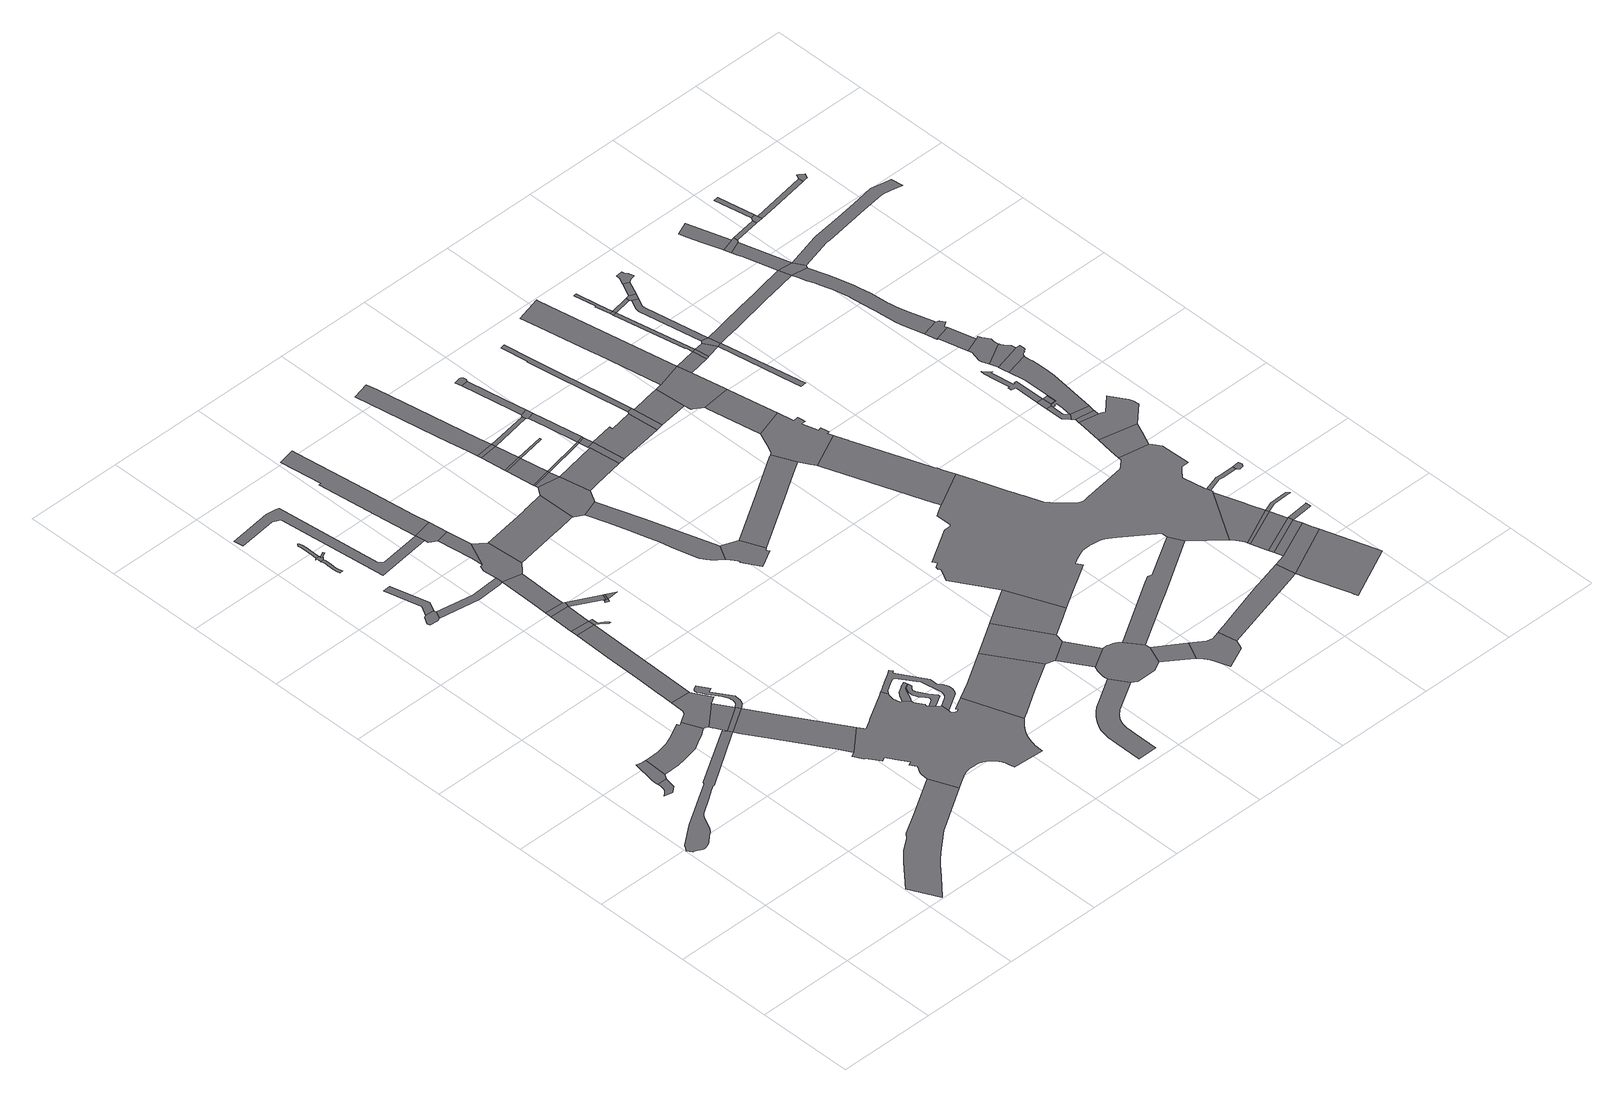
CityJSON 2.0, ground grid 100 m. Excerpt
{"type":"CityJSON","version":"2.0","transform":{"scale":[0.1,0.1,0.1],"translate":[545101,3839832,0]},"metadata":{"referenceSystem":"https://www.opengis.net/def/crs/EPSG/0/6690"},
"CityObjects":{
"road1":{"type":"Road","geometry":[{"type":"MultiSurface","lod":"1","boundaries":[[[0,1,2,3,4,5,6,7,8,9]]]}]},
"road2":{"type":"Road","geometry":[{"type":"MultiSurface","lod":"1","boundaries":[[[10,11,12,13,9,8,14,15]]]}]},
"road3":{"type":"Road","geometry":[{"type":"MultiSurface","lod":"1","boundaries":[[[16,17,18,19,20,21,22,23,24,25,26,27,28,29,30,31,32,33,34,35,36,37,38,39,40,41,42,43,44,45,46,47,48,49,50,51,52,53,54,55]]]}]},
"road4":{"type":"Road","attributes":{"RoadStructureAttribute.sectionType":"1"},"geometry":[{"type":"MultiSurface","lod":"1","boundaries":[[[56,57,58,59,60,61,15,14,62,63,64,65,66,67,68,69,70,71]]]}]},
"road5":{"type":"Road","attributes":{"RoadStructureAttribute.sectionType":"1"},"geometry":[{"type":"MultiSurface","lod":"1","boundaries":[[[72,73,74,75,76,77,78,79,80,81,82,83,84,85,86,87,88,89]]]}]},
"road6":{"type":"Road","geometry":[{"type":"MultiSurface","lod":"1","boundaries":[[[90,91,92,93,94,95,96,97]]]}]},
"road7":{"type":"Road","geometry":[{"type":"MultiSurface","lod":"1","boundaries":[[[98,99,100,101,71,70,102,103,104,105,106,107,108]]]}]},
"road8":{"type":"Road","attributes":{"RoadStructureAttribute.sectionType":"6"},"geometry":[{"type":"MultiSurface","lod":"1","boundaries":[[[104,103,109,110,55,111]]]}]},
"road9":{"type":"Road","geometry":[{"type":"MultiSurface","lod":"1","boundaries":[[[111,55,54,112]]]}]},
"road10":{"type":"Road","attributes":{"RoadStructureAttribute.sectionType":"1"},"geometry":[{"type":"MultiSurface","lod":"1","boundaries":[[[113,114,115,116,117,118,90,97]]]}]},
"road11":{"type":"Road","geometry":[{"type":"MultiSurface","lod":"1","boundaries":[[[119,120,121,122,123,124,125,126,127,128,129,130,131,132,133,134,135]]]}]},
"road12":{"type":"Road","geometry":[{"type":"MultiSurface","lod":"1","boundaries":[[[136,137,138,139,135,134,140,141]]]}]},
"road13":{"type":"Road","attributes":{"RoadStructureAttribute.sectionType":"6"},"geometry":[{"type":"MultiSurface","lod":"1","boundaries":[[[142,143,112,54,144,145,146,147,148]]]}]},
"road14":{"type":"Road","geometry":[{"type":"MultiSurface","lod":"1","boundaries":[[[149,150,151,152,153,154,155,156,157,158,137,136]]]}]},
"road15":{"type":"Road","geometry":[{"type":"MultiSurface","lod":"1","boundaries":[[[159,160,161,162,163,164,165,141,140]]]}]},
"road16":{"type":"Road","geometry":[{"type":"MultiSurface","lod":"1","boundaries":[[[166,167,168,169,170,171,172,173,174,175,176,177,178,179,180,181,182,183,184,185,186,187,188,189,190,191,192,193,194,195,196,197,198,199,200,201,202,203,204,111,112]]]}]},
"road17":{"type":"Road","attributes":{"RoadStructureAttribute.sectionType":"1"},"geometry":[{"type":"MultiSurface","lod":"1","boundaries":[[[205,206,207,208,209,210,98,108,211,212,213]]]}]},
"road18":{"type":"Road","geometry":[{"type":"MultiSurface","lod":"1","boundaries":[[[214,96,95,215,216,217,218]]]}]},
"road19":{"type":"Road","attributes":{"RoadStructureAttribute.sectionType":"1"},"geometry":[{"type":"MultiSurface","lod":"1","boundaries":[[[219,220,221,222,223,224,225,226,227,228,229,230,231]]]}]},
"road20":{"type":"Road","attributes":{"RoadStructureAttribute.sectionType":"1"},"geometry":[{"type":"MultiSurface","lod":"1","boundaries":[[[232,205,213,233]]]}]},
"road21":{"type":"Road","attributes":{"RoadStructureAttribute.sectionType":"1"},"geometry":[{"type":"MultiSurface","lod":"1","boundaries":[[[234,232,233,235]]]}]},
"road22":{"type":"Road","geometry":[{"type":"MultiSurface","lod":"1","boundaries":[[[236,234,235,237,238]]]}]},
"road23":{"type":"Road","geometry":[{"type":"MultiSurface","lod":"1","boundaries":[[[239,240,241,242,243,244,245,246,247,248,249,250,251,233,213]]]}]},
"road24":{"type":"Road","attributes":{"RoadStructureAttribute.sectionType":"1"},"geometry":[{"type":"MultiSurface","lod":"1","boundaries":[[[217,252,236,238,253,254]]]}]},
"road25":{"type":"Road","geometry":[{"type":"MultiSurface","lod":"1","boundaries":[[[255,256,257,258,259,260,148,147,261,262,263,264,265,266,267,268,269,270,271,72,89,272,273,274,275,276,277,278,279,280,281,282,283,284,285,286,287,288,289,290,291,292,293,294,295,296,297,298,299,300,301,302,303,304,305,306,307,308,309,310,311,312,313,314,315,316,317,318,319,320,321,322,323,324,325,326,327,328,329,330,331,332,333,334,335,336,337,338,339,340,341,342,343,344,345,346,347,348,349,350,351,352]]]}]},
"road26":{"type":"Road","attributes":{"RoadStructureAttribute.sectionType":"1"},"geometry":[{"type":"MultiSurface","lod":"1","boundaries":[[[237,235,353,354,355]]]}]},
"road27":{"type":"Road","geometry":[{"type":"MultiSurface","lod":"1","boundaries":[[[356,357,358,359,218,217,254,360,361,362]]]}]},
"road28":{"type":"Road","attributes":{"RoadStructureAttribute.sectionType":"1"},"geometry":[{"type":"MultiSurface","lod":"1","boundaries":[[[363,364,365,357,356]]]}]},
"road29":{"type":"Road","geometry":[{"type":"MultiSurface","lod":"1","boundaries":[[[354,366,367,368,369,370,371]]]}]},
"road30":{"type":"Road","geometry":[{"type":"MultiSurface","lod":"1","boundaries":[[[372,231,230,373,364,363]]]}]},
"road31":{"type":"Road","geometry":[{"type":"MultiSurface","lod":"1","boundaries":[[[355,354,371,374]]]}]},
"road32":{"type":"Road","attributes":{"RoadStructureAttribute.sectionType":"1"},"geometry":[{"type":"MultiSurface","lod":"1","boundaries":[[[375,376,374,371]]]}]},
"road33":{"type":"Road","attributes":{"RoadStructureAttribute.sectionType":"1"},"geometry":[{"type":"MultiSurface","lod":"1","boundaries":[[[377,378,379,380,381,382,383,384,231,372]]]}]},
"road34":{"type":"Road","geometry":[{"type":"MultiSurface","lod":"1","boundaries":[[[385,386,387,388,389,390,391,392,393,394,395,396,397,398,399,342,341]]]}]},
"road35":{"type":"Road","geometry":[{"type":"MultiSurface","lod":"1","boundaries":[[[400,401,402,403,404,405,406,407,408,409,410,411,412,413,414,415,416,417,418,419,420,421,422,423,333,332]]]}]},
"road36":{"type":"Road","geometry":[{"type":"MultiSurface","lod":"1","boundaries":[[[424,425,426,427,428,429,430,431,432,433,434,435,436,437,438,439,440,441,442,443,444,445,446,447,448,255,352,449,450,451,452,453,454,455,456,457,458,459,460,461,462,463,464,465,466,467,330,329]]]}]},
"road37":{"type":"Road","attributes":{"RoadStructureAttribute.sectionType":"1"},"geometry":[{"type":"MultiSurface","lod":"1","boundaries":[[[468,469,470,471,472,473,362,361,474,475,476,477]]]}]},
"road38":{"type":"Road","attributes":{"RoadStructureAttribute.sectionType":"1"},"geometry":[{"type":"MultiSurface","lod":"1","boundaries":[[[478,479,323,322,480,481,482]]]}]},
"road39":{"type":"Road","attributes":{"RoadStructureAttribute.sectionType":"1"},"geometry":[{"type":"MultiSurface","lod":"1","boundaries":[[[483,484,485,486,487,488,489,490,491,492,493,494,495,496,497,498,499,500,501,502,503,504,505,506,507,508,509,510,511,512,513,514,515,516,517,518,519,520,521,522,523,524,525,526,527,528]]]}]},
"road40":{"type":"Road","attributes":{"RoadStructureAttribute.sectionType":"1"},"geometry":[{"type":"MultiSurface","lod":"1","boundaries":[[[529,530,531,532,533,534,535,536,537,538,539,540,541,542,543,544,545,546,547,548,549,550,551]]]}]},
"road41":{"type":"Road","geometry":[{"type":"MultiSurface","lod":"1","boundaries":[[[552,468,477,553,532,531,554,555]]]}]},
"road42":{"type":"Road","attributes":{"RoadStructureAttribute.sectionType":"1"},"geometry":[{"type":"MultiSurface","lod":"1","boundaries":[[[556,557,552,555]]]}]},
"road43":{"type":"Road","geometry":[{"type":"MultiSurface","lod":"1","boundaries":[[[558,559,557,556]]]}]},
"road44":{"type":"Road","attributes":{"RoadStructureAttribute.sectionType":"1"},"geometry":[{"type":"MultiSurface","lod":"1","boundaries":[[[551,550,560,561,562,563,564,565,566,567,568,569,570]]]}]},
"road45":{"type":"Road","attributes":{"RoadStructureAttribute.sectionType":"1"},"geometry":[{"type":"MultiSurface","lod":"1","boundaries":[[[571,572,559,558]]]}]},
"road46":{"type":"Road","geometry":[{"type":"MultiSurface","lod":"1","boundaries":[[[573,574,572,571]]]}]},
"road47":{"type":"Road","attributes":{"RoadStructureAttribute.sectionType":"1"},"geometry":[{"type":"MultiSurface","lod":"1","boundaries":[[[575,576,574,573]]]}]},
"road48":{"type":"Road","geometry":[{"type":"MultiSurface","lod":"1","boundaries":[[[577,578,576,575]]]}]},
"road49":{"type":"Road","geometry":[{"type":"MultiSurface","lod":"1","boundaries":[[[579,580,478,482,581,582,583]]]}]},
"road50":{"type":"Road","attributes":{"RoadStructureAttribute.sectionType":"1"},"geometry":[{"type":"MultiSurface","lod":"1","boundaries":[[[584,585,586,587,588,589,590,591,592,593,578,577]]]}]},
"road51":{"type":"Road","attributes":{"RoadStructureAttribute.sectionType":"1"},"geometry":[{"type":"MultiSurface","lod":"1","boundaries":[[[582,581,594,595]]]}]},
"road52":{"type":"Road","attributes":{"RoadStructureAttribute.sectionType":"1"},"geometry":[{"type":"MultiSurface","lod":"1","boundaries":[[[596,555,554,597,598]]]}]},
"road53":{"type":"Road","attributes":{"RoadStructureAttribute.sectionType":"1"},"geometry":[{"type":"MultiSurface","lod":"1","boundaries":[[[599,600,601,573,571]]]}]},
"road54":{"type":"Road","attributes":{"RoadStructureAttribute.sectionType":"1"},"geometry":[{"type":"MultiSurface","lod":"1","boundaries":[[[602,558,556,603]]]}]},
"road55":{"type":"Road","geometry":[{"type":"MultiSurface","lod":"1","boundaries":[[[604,605,606,607,608,609,610,611,612,595,594,613,614,615,616,617,618,619,620,621,507,622,623,624,625,626,627,628]]]}]},
"road56":{"type":"Road","attributes":{"RoadStructureAttribute.sectionType":"1"},"geometry":[{"type":"MultiSurface","lod":"1","boundaries":[[[629,577,575,630]]]}]},
"road57":{"type":"Road","attributes":{"RoadStructureAttribute.sectionType":"1"},"geometry":[{"type":"MultiSurface","lod":"1","boundaries":[[[631,579,583,632,633]]]}]},
"road58":{"type":"Road","geometry":[{"type":"MultiSurface","lod":"1","boundaries":[[[634,635,596,598,636]]]}]},
"road59":{"type":"Road","attributes":{"RoadStructureAttribute.sectionType":"1"},"geometry":[{"type":"MultiSurface","lod":"1","boundaries":[[[637,603,635,634]]]}]},
"road60":{"type":"Road","geometry":[{"type":"MultiSurface","lod":"1","boundaries":[[[638,602,603,637]]]}]},
"road61":{"type":"Road","attributes":{"RoadStructureAttribute.sectionType":"1"},"geometry":[{"type":"MultiSurface","lod":"1","boundaries":[[[639,640,641,642,643,644,602,638]]]}]},
"road62":{"type":"Road","attributes":{"RoadStructureAttribute.sectionType":"1"},"geometry":[{"type":"MultiSurface","lod":"1","boundaries":[[[626,625,645,646,647,648]]]}]},
"road63":{"type":"Road","geometry":[{"type":"MultiSurface","lod":"1","boundaries":[[[649,650,651,629,630,652,641,640]]]}]},
"road64":{"type":"Road","attributes":{"RoadStructureAttribute.sectionType":"1"},"geometry":[{"type":"MultiSurface","lod":"1","boundaries":[[[653,654,655,656,570,569,657,658,659,660]]]}]},
"road65":{"type":"Road","attributes":{"RoadStructureAttribute.sectionType":"1"},"geometry":[{"type":"MultiSurface","lod":"1","boundaries":[[[661,662,663,664,650,649]]]}]},
"road66":{"type":"Road","geometry":[{"type":"MultiSurface","lod":"1","boundaries":[[[665,666,667,663,662,668,669,670]]]}]},
"road67":{"type":"Road","attributes":{"RoadStructureAttribute.sectionType":"1"},"geometry":[{"type":"MultiSurface","lod":"1","boundaries":[[[671,672,673,674,675,634,636,676,677,678]]]}]},
"road68":{"type":"Road","geometry":[{"type":"MultiSurface","lod":"1","boundaries":[[[679,680,681,682,648,647,683,684,685,686,687,688,689,690,691,692,693,694,695,696]]]}]},
"road69":{"type":"Road","geometry":[{"type":"MultiSurface","lod":"1","boundaries":[[[697,698,671,678,699,700]]]}]},
"road70":{"type":"Road","attributes":{"RoadStructureAttribute.sectionType":"1"},"geometry":[{"type":"MultiSurface","lod":"1","boundaries":[[[701,702,703,704,705,706,707,708,709,710,698,697]]]}]},
"road71":{"type":"Road","attributes":{"RoadStructureAttribute.sectionType":"1"},"geometry":[{"type":"MultiSurface","lod":"1","boundaries":[[[711,712,713,714,715,628,627,716,717,718,719,720]]]}]},
"road72":{"type":"Road","attributes":{"RoadStructureAttribute.sectionType":"1"},"geometry":[{"type":"MultiSurface","lod":"1","boundaries":[[[721,722,723,724,700,699,725]]]}]},
"road73":{"type":"Road","geometry":[{"type":"MultiSurface","lod":"1","boundaries":[[[726,727,728,729,730,731,732,733,734,735,736,737,738,739,740,741,742,743,744,745,746,747,748,749,653,660,750,751,752,753]]]}]},
"road74":{"type":"Road","attributes":{"function":"2","RoadStructureAttribute.sectionType":"1"},"geometry":[{"type":"MultiSurface","lod":"1","boundaries":[[[754,755,756,757,758,759,760,761,762,763,764,765,753,752,766,767,768,769,770,771,772]]]}]},
"road75":{"type":"Road","attributes":{"RoadStructureAttribute.sectionType":"1"},"geometry":[{"type":"MultiSurface","lod":"1","boundaries":[[[773,774,775,776,777,778,779,696,695,780,781,782]]]}]},
"road76":{"type":"Road","attributes":{"function":"2","RoadStructureAttribute.sectionType":"1"},"geometry":[{"type":"MultiSurface","lod":"1","boundaries":[[[783,784,785,786,787,746,745]]]}]},
"road77":{"type":"Road","geometry":[{"type":"MultiSurface","lod":"1","boundaries":[[[788,789,790,791,721,725,792,793,794,786,785,795,796]]]}]},
"road78":{"type":"Road","geometry":[{"type":"MultiSurface","lod":"1","boundaries":[[[797,798,799,800,801,802,803,804,805,806,807,808,809,810,811,812,813,814,815,816,817,818,819,820,821,772,771,822,823,824,825,826,827,828,829,830,831,832,833,834,631,633,835,836,837,838,839,840,841,842,843,844,845,846,847,848,849,850,851,852,853,854,855,856,857,858,859,711,720,860,861,862,863,864,865,866,867,868,869,870,871,872,873,874,875,876]]]}]},
"road79":{"type":"Road","attributes":{"function":"2","RoadStructureAttribute.sectionType":"1"},"geometry":[{"type":"MultiSurface","lod":"1","boundaries":[[[877,878,879,880,881,882,883,884,885,789,788]]]}]},
"road80":{"type":"Road","attributes":{"RoadStructureAttribute.sectionType":"1"},"geometry":[{"type":"MultiSurface","lod":"1","boundaries":[[[886,887,788,796,888]]]}]},
"road81":{"type":"Road","geometry":[{"type":"MultiSurface","lod":"1","boundaries":[[[889,886,888,890,891]]]}]},
"road82":{"type":"Road","attributes":{"RoadStructureAttribute.sectionType":"1"},"geometry":[{"type":"MultiSurface","lod":"1","boundaries":[[[892,893,894,895,886,889]]]}]},
"road83":{"type":"Road","attributes":{"RoadStructureAttribute.sectionType":"1"},"geometry":[{"type":"MultiSurface","lod":"1","boundaries":[[[896,889,891,897,898,899]]]}]},
"road84":{"type":"Road","geometry":[{"type":"MultiSurface","lod":"1","boundaries":[[[900,901,893,892]]]}]},
"road85":{"type":"Road","attributes":{"RoadStructureAttribute.sectionType":"1"},"geometry":[{"type":"MultiSurface","lod":"1","boundaries":[[[902,903,904,905,906,907,908,909,901,900]]]}]},
"road86":{"type":"Road","attributes":{"RoadStructureAttribute.sectionType":"1"},"geometry":[{"type":"MultiSurface","lod":"1","boundaries":[[[910,911,912,913,914,915,916,917,899]]]}]},
"road87":{"type":"Road","geometry":[{"type":"MultiSurface","lod":"1","boundaries":[[[918,919,920,896,899,917,921]]]}]},
"road88":{"type":"Road","attributes":{"RoadStructureAttribute.sectionType":"1"},"geometry":[{"type":"MultiSurface","lod":"1","boundaries":[[[922,900,892,923]]]}]},
"road89":{"type":"Road","attributes":{"RoadStructureAttribute.sectionType":"1"},"geometry":[{"type":"MultiSurface","lod":"1","boundaries":[[[924,925,926,918,921,927,928,929]]]}]},
"road90":{"type":"Road","geometry":[{"type":"MultiSurface","lod":"1","boundaries":[[[930,931,932,933,773,782,934]]]}]},
"road91":{"type":"Road","attributes":{"function":"2","RoadStructureAttribute.sectionType":"1"},"geometry":[{"type":"MultiSurface","lod":"1","boundaries":[[[935,936,934,782,937,938,939,940,941,942,943]]]}]},
"road92":{"type":"Road","geometry":[{"type":"MultiSurface","lod":"1","boundaries":[[[944,945,946,947]]]}]},
"road93":{"type":"Road","attributes":{"RoadStructureAttribute.sectionType":"1"},"geometry":[{"type":"MultiSurface","lod":"1","boundaries":[[[948,949,947,946,950,951]]]}]},
"road94":{"type":"Road","attributes":{"function":"2","RoadStructureAttribute.sectionType":"1"},"geometry":[{"type":"MultiSurface","lod":"1","boundaries":[[[952,953,954,933,932]]]}]},
"road95":{"type":"Road","geometry":[{"type":"MultiSurface","lod":"1","boundaries":[[[955,951,950,954,953]]]}]},
"road96":{"type":"Road","geometry":[{"type":"MultiSurface","lod":"1","boundaries":[[[956,957,922,923,958,959,924,929,960]]]}]},
"road97":{"type":"Road","geometry":[{"type":"MultiSurface","lod":"1","boundaries":[[[961,962,963,964,965,861,860,966,967,968,969,945,944]]]}]},
"road98":{"type":"Road","attributes":{"RoadStructureAttribute.sectionType":"1"},"geometry":[{"type":"MultiSurface","lod":"1","boundaries":[[[970,956,960,971]]]}]},
"road99":{"type":"Road","geometry":[{"type":"MultiSurface","lod":"1","boundaries":[[[972,973,974,975,976,970,971,977,978,979,980]]]}]},
"road100":{"type":"Road","attributes":{"RoadStructureAttribute.sectionType":"1"},"geometry":[{"type":"MultiSurface","lod":"1","boundaries":[[[981,982,955,953,983,984]]]}]},
"road101":{"type":"Road","attributes":{"RoadStructureAttribute.sectionType":"1"},"geometry":[{"type":"MultiSurface","lod":"1","boundaries":[[[985,986,944,947,987,988,989,990]]]}]},
"road102":{"type":"Road","attributes":{"RoadStructureAttribute.sectionType":"1"},"geometry":[{"type":"MultiSurface","lod":"1","boundaries":[[[991,992,993,994,995,996,921,917,997,998,999,1000,1001,1002,1003,1004]]]}]},
"road103":{"type":"Road","attributes":{"RoadStructureAttribute.sectionType":"1"},"geometry":[{"type":"MultiSurface","lod":"1","boundaries":[[[1005,1006,1007,1008,865,864,1009,1010,1011,1012]]]}]},
"road104":{"type":"Road","geometry":[{"type":"MultiSurface","lod":"1","boundaries":[[[1013,1014,876,875,1015,1016]]]}]},
"road105":{"type":"Road","attributes":{"RoadStructureAttribute.sectionType":"1"},"geometry":[{"type":"MultiSurface","lod":"1","boundaries":[[[1017,1018,1019,1020,1021,1022]]]}]},
"road106":{"type":"Road","attributes":{"RoadStructureAttribute.sectionType":"1"},"geometry":[{"type":"MultiSurface","lod":"1","boundaries":[[[1023,1017,1022,1024,1025,1026]]]}]},
"road107":{"type":"Road","attributes":{"RoadStructureAttribute.sectionType":"1"},"geometry":[{"type":"MultiSurface","lod":"1","boundaries":[[[1027,1028,1029,1030]]]}]},
"road108":{"type":"Road","geometry":[{"type":"MultiSurface","lod":"1","boundaries":[[[1020,1019,1027,1030,1031,1032]]]}]},
"road109":{"type":"Road","attributes":{"RoadStructureAttribute.sectionType":"1"},"geometry":[{"type":"MultiSurface","lod":"1","boundaries":[[[1033,1034,1026,1025]]]}]},
"road110":{"type":"Road","geometry":[{"type":"MultiSurface","lod":"1","boundaries":[[[1035,1036,1037,1038,1039,1040,1041,1042,1043,1044,1045,1046,1047,1048,1049,1023,1026]]]}]},
"road111":{"type":"Road","geometry":[{"type":"MultiSurface","lod":"1","boundaries":[[[1050,1012,1011,1051,1052,1053]]]}]},
"road112":{"type":"Road","geometry":[{"type":"MultiSurface","lod":"1","boundaries":[[[1054,1055,1056,1057,1058,1029,1028,1059,1013,1016,1060,1061,1062]]]}]},
"road113":{"type":"Road","attributes":{"RoadStructureAttribute.sectionType":"1"},"geometry":[{"type":"MultiSurface","lod":"1","boundaries":[[[1063,1064,1065,1066,1067,1068,1069,1070,1071,1072,1073,1074,1075,1076,1077,1078,1079,1080,1081,1082,1083,1084,1085,1020,1032]]]}]},
"road114":{"type":"Road","geometry":[{"type":"MultiSurface","lod":"1","boundaries":[[[1086,1087,1088,1089,1090,1091,1092,1093,1094,1095,1096,1097,1098,1099,1100,1101,1102,1103,1104]]]}]},
"road115":{"type":"Road","attributes":{"RoadStructureAttribute.sectionType":"1"},"geometry":[{"type":"MultiSurface","lod":"1","boundaries":[[[1105,1106,1107,1089,1088]]]}]},
"road116":{"type":"Road","geometry":[{"type":"MultiSurface","lod":"1","boundaries":[[[1108,1109,1110,1111,1069,1068,1112,1113,1114,1115,1116,1117,1118,1119,1120,1121,1122,1123,1124,1125]]]}]},
"road117":{"type":"Road","attributes":{"RoadStructureAttribute.sectionType":"1"},"geometry":[{"type":"MultiSurface","lod":"1","boundaries":[[[1126,1127,1128,1129,1130,1131,1097,1096,1132,1133,1110,1109]]]}]},
"road118":{"type":"Road","geometry":[{"type":"MultiSurface","lod":"1","boundaries":[[[1134,1135,1136,1137,1107,1106,1138,1139,1140,1141,1142]]]}]},
"road119":{"type":"Road","attributes":{"RoadStructureAttribute.sectionType":"1"},"geometry":[{"type":"MultiSurface","lod":"1","boundaries":[[[1004,1143,1144,1145,1146,1147,1148,1149,1150,1151,1152,1153,1154,1155,1156,1157,1158,1159,1136,1135,1160,1161,1162,1163,1164,1165,1166,1167,1168,1169,1170,1171,1172]]]}]},
"road120":{"type":"Road","attributes":{"RoadStructureAttribute.sectionType":"1"},"geometry":[{"type":"MultiSurface","lod":"1","boundaries":[[[1173,1174,1175,1176,1177,1178,1179,1180,1181]]]}]},
"road121":{"type":"Road","geometry":[{"type":"MultiSurface","lod":"1","boundaries":[[[991,1004,1172,1182,1183]]]}]},
"road122":{"type":"Road","attributes":{"RoadStructureAttribute.sectionType":"1"},"geometry":[{"type":"MultiSurface","lod":"1","boundaries":[[[1184,1185,1186,1187,1188,991,1183]]]}]},
"road123":{"type":"Road","geometry":[{"type":"MultiSurface","lod":"1","boundaries":[[[1189,1181,1180,1185,1184,1190]]]}]},
"road124":{"type":"Road","attributes":{"RoadStructureAttribute.sectionType":"1"},"geometry":[{"type":"MultiSurface","lod":"1","boundaries":[[[1191,1189,1190,1192,1193]]]}]},
"road125":{"type":"Road","geometry":[{"type":"MultiSurface","lod":"1","boundaries":[[[1194,1195,1191,1193,1196,1197]]]}]},
"road126":{"type":"Road","attributes":{"RoadStructureAttribute.sectionType":"1"},"geometry":[{"type":"MultiSurface","lod":"1","boundaries":[[[1198,1199,1195,1194]]]}]},
"road127":{"type":"Road","attributes":{"RoadStructureAttribute.sectionType":"1"},"geometry":[{"type":"MultiSurface","lod":"1","boundaries":[[[1200,1201,1202,1203,1204,1205,1183,1182,1206,1207,1208,1209,1210,1211,1212,1213,1214,1215,1216,1217]]]}]},
"road128":{"type":"Road","attributes":{"RoadStructureAttribute.sectionType":"1"},"geometry":[{"type":"MultiSurface","lod":"1","boundaries":[[[1218,1197,1196,1219,1220]]]}]},
"road129":{"type":"Road","geometry":[{"type":"MultiSurface","lod":"1","boundaries":[[[1221,1222,1223,1218,1220,1224,1225,1226,1227]]]}]}
},
"vertices":[
[438,2740,0],[433,2693,0],[425,2675,0],[401,2650,0],[372,2624,0],[456,2606,0],[514,2655,0],[518,2668,0],[537,2771,0],[437,2767,0],
[534,3069,0],[482,3083,0],[438,2844,0],[436,2793,0],[571,2825,0],[580,3066,0],
[1340,2846,0],[1319,2879,0],[736,2516,0],[726,2498,0],[263,2210,0],[47,2044,0],[31,2016,0],[5,1984,0],[43,1936,0],[46,1935,0],[50,1935,0],[78,1924,0],[93,1917,0],[106,1910,0],[124,1900,0],[133,1897,0],[139,1895,0],[153,1895,0],[166,1898,0],[175,1901,0],[193,1908,0],[204,1915,0],[224,1929,0],[281,1978,0],[302,1993,0],[323,2013,0],[335,2024,0],[349,2041,0],[355,2051,0],[423,2184,0],[433,2202,0],[444,2214,0],[456,2226,0],[619,2333,0],[712,2394,0],[768,2429,0],[774,2424,0],[1330,2777,0],[1373,2803,0],[1348,2850,0],
[1111,3181,0],[1094,3211,0],[961,3140,0],[855,3096,0],[732,3071,0],[609,3065,0],[636,2821,0],[661,2822,0],[742,2825,0],[828,2838,0],[927,2858,0],[987,2875,0],[1057,2914,0],[1143,2957,0],[1224,3015,0],[1142,3201,0],
[2144,1196,0],[1735,946,0],[1518,818,0],[1476,768,0],[1346,672,0],[1246,573,0],[1010,309,0],[1160,8,0],[1258,118,0],[1405,282,0],[1437,316,0],[1475,356,0],[1487,368,0],[1560,438,0],[1777,624,0],[1850,667,0],[1948,727,0],[2261,922,0],
[543,5733,0],[519,5723,0],[475,5645,0],[484,5623,0],[569,5612,0],[595,5625,0],[638,5703,0],[630,5728,0],
[1261,3443,0],[1256,3302,0],[1248,3282,0],[1241,3265,0],[1256,3014,0],[1268,2995,0],[1497,3199,0],[1574,3247,0],[1546,3291,0],[1510,3350,0],[1464,3432,0],
[1286,2965,0],[1291,2957,0],[1608,3016,0],
[1637,2969,0],
[676,5817,0],[684,5833,0],[585,6219,0],[504,6213,0],[600,5841,0],[596,5833,0],
[387,6853,0],[391,6840,0],[393,6820,0],[391,6785,0],[388,6718,0],[393,6679,0],[402,6643,0],[435,6644,0],[424,6685,0],[420,6719,0],[423,6784,0],[425,6821,0],[422,6846,0],[418,6860,0],[417,6865,0],[417,6868,0],[385,6863,0],
[419,6922,0],[387,6921,0],[371,6911,0],[386,6899,0],[435,6889,0],[418,6897,0],
[1916,2515,0],[1812,2682,0],[1399,2754,0],[1549,2511,0],[1866,2002,0],[1933,1885,0],[2173,2104,0],
[420,6962,0],[423,7085,0],[421,7124,0],[413,7158,0],[403,7170,0],[384,7144,0],[389,7119,0],[391,7085,0],[389,6983,0],[388,6963,0],
[439,6894,0],[462,6910,0],[488,6923,0],[480,6939,0],[453,6926,0],[427,6908,0],[426,6907,0],
[1643,2972,0],[1654,2982,0],[1670,2996,0],[1683,3007,0],[1695,3022,0],[1705,3043,0],[1711,3063,0],[1713,3083,0],[1714,3118,0],[1714,3121,0],[1592,3317,0],[1631,3341,0],[1561,3455,0],[1526,3433,0],[1520,3429,0],[1516,3424,0],[1514,3421,0],[1513,3416,0],[1511,3410,0],[1511,3405,0],[1511,3397,0],[1513,3389,0],[1520,3374,0],[1538,3341,0],[1555,3310,0],[1595,3247,0],[1629,3195,0],[1646,3166,0],[1655,3146,0],[1658,3134,0],[1660,3124,0],[1661,3121,0],[1661,3116,0],[1660,3101,0],[1654,3064,0],[1652,3059,0],[1648,3052,0],[1638,3040,0],[1619,3024,0],
[1292,4638,0],[1281,4252,0],[1279,4185,0],[1272,3872,0],[1266,3595,0],[1266,3585,0],[1464,3440,0],[1468,3574,0],[1490,4630,0],
[1020,5640,0],[1016,5556,0],[1281,5572,0],[1314,5583,0],[1315,5658,0],
[775,6476,0],[726,6514,0],[612,7606,0],[600,7612,0],[586,7617,0],[476,7630,0],[35,7574,0],[48,7475,0],[446,7526,0],[518,7487,0],[643,6359,0],[1215,6432,0],[1203,6531,0],
[1294,4710,0],[1491,4697,0],
[1301,4965,0],[1497,4957,0],
[1303,5034,0],[1521,5014,0],[1497,5026,0],
[1509,4627,0],[1530,4609,0],[1548,4599,0],[1567,4584,0],[1587,4569,0],[1599,4556,0],[1617,4556,0],[1611,4569,0],[1601,4580,0],[1582,4596,0],[1561,4612,0],[1530,4630,0],[1531,4695,0],
[1308,5201,0],[1500,5124,0],[1511,5533,0],
[2648,2283,0],[2610,2259,0],[2341,2102,0],[2304,2078,0],[2222,2026,0],[2206,2051,0],[1884,1859,0],[1938,1763,0],[1951,1762,0],[2034,1634,0],[2073,1657,0],[2139,1549,0],[2195,1457,0],[2157,1434,0],[2198,1370,0],[2155,1296,0],[2147,1264,0],[2352,979,0],[2386,999,0],[2396,1005,0],[2408,1011,0],[2420,1016,0],[2430,1021,0],[2432,1022,0],[2447,1026,0],[2463,1031,0],[2469,1032,0],[2477,1034,0],[2493,1037,0],[2512,1039,0],[2539,1039,0],[2571,1037,0],[2578,1036,0],[2607,1030,0],[2627,1024,0],[2647,1017,0],[2662,1010,0],[2676,1001,0],[2692,988,0],[2707,975,0],[2717,963,0],[2733,942,0],[2745,924,0],[2756,902,0],[2761,890,0],[2768,872,0],[2774,851,0],[2780,831,0],[2790,779,0],[3104,761,0],[3106,813,0],[3107,831,0],[3111,861,0],[3114,881,0],[3116,889,0],[3120,905,0],[3123,916,0],[3129,937,0],[3141,972,0],[3148,988,0],[3157,1006,0],[3171,1033,0],[3185,1054,0],[3199,1076,0],[3221,1104,0],[3238,1122,0],[3262,1148,0],[3290,1172,0],[3082,1743,0],[2956,1675,0],[2967,1655,0],[2939,1642,0],[2911,1652,0],[2894,1681,0],[2898,1703,0],[2893,1787,0],[2879,1789,0],[2858,1821,0],[2815,1859,0],[2807,1859,0],[2800,1865,0],[2799,1884,0],[2806,1901,0],[2778,1949,0],[2754,1991,0],[2750,2002,0],[2753,2016,0],[2694,2065,0],[2692,2065,0],[2689,2063,0],[2685,2063,0],[2677,2066,0],[2664,2120,0],[2660,2135,0],[2659,2152,0],[2659,2168,0],[2664,2191,0],[2674,2221,0],
[1522,4943,0],[1795,4800,0],[1817,4859,0],
[1471,6121,0],[1352,5860,0],[1326,5857,0],[1301,5798,0],[1537,5561,0],[1612,5642,0],[1585,6027,0],
[1434,6377,0],[1292,6347,0],[1343,5991,0],
[1791,4790,0],[1777,4797,0],[1765,4772,0],[1796,4757,0],[1805,4774,0],[1812,4792,0],
[1405,6574,0],[1220,6395,0],
[1833,4851,0],
[1822,4789,0],[1934,4798,0],
[1381,6737,0],[1313,7262,0],[1219,8014,0],[1214,8060,0],[1039,8026,0],[1099,7586,0],[1068,7583,0],[1149,6966,0],
[2761,2030,0],[2768,2041,0],[2779,2059,0],[2814,2140,0],[2833,2170,0],[2852,2181,0],[2870,2189,0],[2883,2194,0],[2874,2233,0],[2823,2210,0],[2814,2204,0],[2754,2167,0],[2752,2166,0],[2729,2137,0],[2708,2095,0],
[2968,1884,0],[2971,1888,0],[2971,1900,0],[2971,1910,0],[2919,1984,0],[2862,2080,0],[2858,2090,0],[2858,2107,0],[2863,2126,0],[2893,2153,0],[2885,2185,0],[2884,2191,0],[2877,2187,0],[2840,2168,0],[2820,2130,0],[2810,2102,0],[2811,2065,0],[2836,2010,0],[2872,1959,0],[2889,1933,0],[2889,1923,0],[2886,1905,0],[2865,1891,0],[2839,1875,0],
[2925,1718,0],[3086,1814,0],[3105,1849,0],[3115,1884,0],[3116,1919,0],[3112,1935,0],[3096,1977,0],[3065,2013,0],[3061,2100,0],[3034,2145,0],[2901,2365,0],[2895,2375,0],[2893,2377,0],[2898,2392,0],[2913,2402,0],[2893,2434,0],[2888,2431,0],[2848,2406,0],[2747,2344,0],[2744,2342,0],[2701,2316,0],[2684,2305,0],[2670,2296,0],[2667,2295,0],[2656,2288,0],[2704,2256,0],[2707,2258,0],[2709,2259,0],[2716,2263,0],[2725,2268,0],[2746,2281,0],[2747,2282,0],[2816,2322,0],[2827,2325,0],[2840,2325,0],[2856,2324,0],[2859,2324,0],[2965,2163,0],[2987,2130,0],[3019,1915,0],[3019,1898,0],[3017,1886,0],[3010,1866,0],[2986,1841,0],
[2338,6155,0],[2164,6120,0],[2106,6111,0],[2095,6109,0],[2015,6096,0],[2009,6095,0],[2070,5717,0],[2167,5733,0],[2305,5756,0],[2334,5761,0],
[3600,2049,0],[3250,1832,0],[3360,1216,0],[3595,1360,0],[3912,1548,0],
[3832,367,0],[3833,436,0],[3835,478,0],[3836,491,0],[3838,505,0],[3843,525,0],[3850,542,0],[3855,556,0],[3862,570,0],[3869,583,0],[3875,594,0],[3882,604,0],[3890,613,0],[3899,624,0],[3906,631,0],[3911,637,0],[3920,646,0],[3930,654,0],[3937,660,0],[3954,674,0],[3968,683,0],[3984,694,0],[4096,760,0],[4268,862,0],[4159,1032,0],[3921,890,0],[3894,873,0],[3835,836,0],[3797,805,0],[3766,774,0],[3759,766,0],[3746,751,0],[3730,729,0],[3712,705,0],[3699,686,0],[3684,662,0],[3673,640,0],[3665,624,0],[3658,606,0],[3655,597,0],[3650,574,0],[3641,535,0],[3634,493,0],[3631,386,0],[3628,102,0],[3828,108,0],
[2864,4986,0],[2757,5320,0],[2610,5766,0],[2433,5702,0],[2503,5486,0],[2565,5294,0],[2619,5107,0],[2647,5000,0],[2672,4893,0],[2702,4757,0],[2714,4709,0],[2727,4660,0],[2735,4636,0],[2745,4613,0],[2761,4583,0],[2774,4562,0],[2798,4532,0],[2805,4524,0],[2829,4499,0],[2841,4487,0],[2879,4455,0],[2893,4446,0],[2983,4605,0],
[2393,6241,0],[2348,5753,0],[2685,5894,0],[2619,6207,0],
[2601,6313,0],[2389,6273,0],
[2599,6329,0],[2386,6289,0],
[2905,4438,0],[2957,4354,0],[2967,4331,0],[2954,4328,0],[3061,4157,0],[3241,4258,0],[3236,4267,0],[3228,4282,0],[3224,4288,0],[3248,4303,0],[3148,4536,0],
[2550,6614,0],[2349,6576,0],
[2547,6636,0],[2346,6598,0],
[2506,6879,0],[2313,6854,0],
[2496,6917,0],[2308,6895,0],
[3940,2259,0],[3862,2211,0],[4008,1524,0],[4220,1658,0],[4243,1754,0],
[2470,7058,0],[2361,7708,0],[2288,8121,0],[2268,8228,0],[2088,8180,0],[2117,8017,0],[2144,7865,0],[2235,7325,0],[2257,7195,0],[2290,7001,0],
[4191,1218,0],[4406,1348,0],
[3071,6290,0],[2796,5918,0],[3109,5973,0],
[2848,6666,0],[2847,6674,0],[2846,6683,0],
[3049,6423,0],[3051,6407,0],
[4568,1301,0],[4554,1310,0],[4544,1315,0],[4531,1321,0],[4514,1329,0],[4481,1340,0],[4460,1346,0],[4442,1348,0],[4425,1349,0],[4186,1203,0],[4181,1189,0],[4174,1169,0],[4169,1152,0],[4165,1134,0],[4160,1116,0],[4158,1100,0],[4157,1084,0],[4157,1068,0],[4269,863,0],[4327,827,0],[4526,830,0],[4625,884,0],[4705,1072,0],[4702,1124,0],[4584,1285,0],
[2935,6991,0],[2941,6953,0],
[4319,2492,0],[4434,1870,0],[4548,1939,0],
[3141,6328,0],[3068,6310,0],[3182,5986,0],
[3124,6425,0],
[3122,6441,0],
[3049,6865,0],[3035,6953,0],[2964,6936,0],[2994,6748,0],[2997,6728,0],[3048,6429,0],
[4851,725,0],[4875,707,0],[4892,690,0],[4982,880,0],
[3022,7029,0],[2951,7012,0],[2943,7001,0],[2956,6942,0],
[4120,5142,0],[4109,5135,0],[4102,5131,0],[3671,4863,0],[3885,4702,0],[3934,4732,0],[4137,4859,0],[4219,4910,0],
[2985,7249,0],[2917,7648,0],[2845,7636,0],[2932,7127,0],
[2914,7716,0],[2904,7723,0],[2833,7711,0],[2922,7657,0],[2931,7673,0],[2926,7706,0],
[3616,6373,0],[3386,6334,0],[3383,6351,0],[3380,6368,0],[3143,6329,0],[3197,5988,0],[3463,6029,0],[3649,6058,0],
[5210,785,0],[5178,776,0],[5176,775,0],[5116,787,0],[4908,674,0],[4920,660,0],[4937,638,0],[4945,625,0],[4954,613,0],[4960,602,0],[4966,588,0],[4986,547,0],[5030,408,0],[5260,513,0],[5275,551,0],[5285,574,0],[5298,606,0],[5259,799,0],
[3686,6406,0],[3632,6393,0],[3723,6069,0],[3690,6381,0],
[3650,6631,0],[3586,7040,0],[3582,7065,0],[3560,7215,0],[3518,7479,0],[3477,7762,0],[3430,7752,0],[3473,7467,0],[3465,7466,0],[3502,7224,0],
[5816,1991,0],[5375,1729,0],[5333,1741,0],[5237,1683,0],[4828,1433,0],[5173,1409,0],[5302,1487,0],[5345,1513,0],[5457,1582,0],[5885,1849,0],
[4010,6437,0],[3877,6415,0],[3704,6384,0],[3699,6383,0],[4032,6117,0],
[4677,4957,0],[4663,4998,0],[4674,4999,0],[4688,4999,0],[4679,5042,0],[4671,5087,0],[4636,5078,0],[4633,5087,0],[4590,5237,0],[4590,5238,0],[4623,5240,0],[4637,5241,0],[4632,5281,0],[4626,5321,0],[4619,5320,0],[4576,5315,0],[4572,5314,0],[4569,5333,0],[4567,5342,0],[4543,5485,0],[4251,5394,0],[4217,5320,0],[4189,5256,0],[4144,5157,0],[4258,4850,0],[4281,4810,0],[4311,4760,0],[4681,4945,0],
[5038,3969,0],[5022,4014,0],[5011,4041,0],[5000,4070,0],[4937,4239,0],[4742,4776,0],[4729,4809,0],[4729,4811,0],[4716,4844,0],[4710,4862,0],[4707,4870,0],[4690,4918,0],[4326,4720,0],[4436,4412,0],[4659,3796,0],[4691,3708,0],[4692,3706,0],[4713,3648,0],[5082,3847,0],
[6235,1078,0],[5879,986,0],[5509,870,0],[5431,848,0],[5416,844,0],[5402,840,0],[5283,806,0],[5821,752,0],[6223,865,0],[6270,878,0],
[4519,5609,0],[4446,5998,0],[4445,6004,0],[4145,5974,0],[4148,5954,0],
[4350,6522,0],[4083,6449,0],[4071,6447,0],[4045,6443,0],[4033,6109,0],[4045,6042,0],[4056,6035,0],[4439,6039,0],[4377,6376,0],
[6230,2983,0],[6172,2930,0],[6141,2902,0],[5956,2874,0],[5689,2835,0],[5647,2829,0],[5629,2828,0],[5602,2833,0],[5583,2839,0],[5568,2849,0],[5560,2856,0],[5552,2864,0],[5532,2885,0],[5531,2886,0],[5407,3018,0],[5369,3059,0],[5302,3242,0],[5299,3249,0],[5275,3315,0],[5247,3390,0],[5198,3524,0],[5198,3526,0],[5174,3595,0],[5159,3638,0],[5150,3663,0],[4667,3619,0],[4660,3615,0],[4591,3571,0],[4593,3417,0],[4574,3397,0],[4510,3398,0],[4141,3174,0],[4166,3130,0],[4115,3100,0],[4112,3068,0],[4125,3063,0],[4122,3041,0],[4058,2918,0],[4730,2050,0],[4938,2175,0],[4950,2180,0],[5043,2237,0],[5006,2299,0],[5046,2322,0],[5064,2330,0],[5110,2351,0],[5124,2358,0],[5141,2364,0],[5164,2370,0],[5207,2379,0],[5212,2379,0],[5218,2379,0],[5226,2379,0],[5253,2380,0],[5266,2380,0],[5283,2379,0],[5367,2363,0],[5396,2356,0],[5406,2351,0],[5412,2347,0],[5438,2330,0],[5498,2291,0],[5816,2055,0],[6169,1589,0],[6500,2129,0],[6508,2132,0],[6502,2155,0],[6503,2156,0],[6491,2196,0],[6487,2214,0],[6443,2443,0],[6448,2450,0],[6500,2511,0],[6515,2527,0],[6539,2550,0],[6620,2555,0],[6608,2860,0],[6558,2935,0],[6542,2958,0],[6234,3015,0],
[4124,7760,0],[4085,7974,0],[4083,7984,0],[3818,7913,0],[3853,7721,0],[3855,7711,0],[3949,7195,0],[3961,7127,0],[3966,7101,0],
[4578,6562,0],[4575,6561,0],[4597,6416,0],
[4610,6568,0],[4620,6420,0],[4632,6423,0],
[4454,7384,0],[4420,7378,0],[4560,6640,0],[4564,6641,0],
[4707,6584,0],[4654,6428,0],[4765,6455,0],[4781,6459,0],
[4447,7420,0],[4414,7414,0],
[4417,7574,0],[4422,7576,0],[4384,7802,0],[4384,7804,0],[4355,7800,0],[4355,7797,0],[4393,7571,0],[4384,7569,0],
[4916,5657,0],[4929,5589,0],[4957,5592,0],[4986,5595,0],[4986,5597,0],[4913,5996,0],[4826,6470,0],[4825,6473,0],
[4728,6613,0],[4725,6608,0],[4711,6590,0],[4799,6599,0],
[4647,7458,0],[4650,7421,0],
[4664,7406,0],[4616,7302,0],[4608,7261,0],[4678,7256,0],[4682,7293,0],[4722,7379,0],
[6803,1200,0],[6802,1205,0],[6771,1302,0],[6358,1110,0],[6820,1148,0],
[6954,734,0],[6884,948,0],[6278,854,0],[6306,767,0],[6438,358,0],[6446,330,0],[6448,326,0],[6457,299,0],[7008,564,0],
[6661,1641,0],[6255,1448,0],[6262,1426,0],[6670,1611,0],
[6676,1594,0],[6673,1605,0],[6313,1256,0],[6727,1440,0],
[6748,1374,0],[6744,1386,0],[6330,1202,0],
[6732,1440,0],
[4691,7467,0],[4679,7464,0],[4651,7420,0],[4657,7413,0],[4750,7440,0],
[6659,1645,0],[6658,1649,0],[6615,1780,0],[6599,1830,0],[6595,1841,0],[6192,1568,0],[6224,1519,0],[6238,1494,0],[6247,1472,0],
[4759,7613,0],[4816,7584,0],
[4866,7708,0],[4863,7732,0],[4798,7723,0],[4791,7683,0],[4790,7681,0],[4851,7607,0],[4863,7609,0],[4903,7617,0],[4891,7680,0],
[6972,1468,0],[6970,1468,0],[6964,1411,0],[6976,1412,0],
[6949,1687,0],[6762,1681,0],[6770,1648,0],[6968,1657,0],[6971,1657,0],[6975,1658,0],
[5839,6799,0],[5570,6748,0],[5487,6732,0],[5275,6692,0],[5040,6646,0],[4958,6631,0],[4833,6476,0],[4838,6477,0],[4906,6489,0],[4984,6503,0],[5072,6520,0],[5508,6605,0],[5587,6619,0],[5876,6675,0],
[6697,2244,0],[6656,2247,0],[6652,2247,0],[6649,2246,0],[6657,2207,0],[6697,2204,0],[6852,2202,0],[6849,2242,0],
[6273,3302,0],[6249,3128,0],[6609,3111,0],[6655,3215,0],
[6235,3900,0],[6234,3718,0],[6291,3657,0],[6328,3710,0],[6287,3752,0],[6288,3900,0],
[6235,4018,0],[6295,3915,0],[6305,3923,0],[6299,4018,0],
[6317,3629,0],[6311,3584,0],[6505,3545,0],[6511,3599,0],
[6512,3610,0],[6520,3672,0],
[6357,3921,0],[6356,4016,0],
[6301,4311,0],[6297,4340,0],[6270,4335,0],[6271,4328,0],[6255,4328,0],[6220,4572,0],[6235,4568,0],[6170,4642,0],[6167,4602,0],[6179,4487,0],[6205,4327,0],[6190,4327,0],[6187,4291,0],[6215,4286,0],[6235,4279,0],
[6928,2252,0],[6877,2178,0],[6917,2185,0],[6936,2213,0],
[6721,3657,0],[6571,3517,0],[6554,3525,0],[6548,3527,0],[6530,3535,0],[6307,3556,0],[6846,3395,0],[6840,3452,0],[6825,3493,0],
[6582,4166,0],[6589,4260,0],[6586,4384,0],[6581,4428,0],[6576,4466,0],[6571,4519,0],[6333,4464,0],[6362,4288,0],[6362,3916,0],[6344,3916,0],[6316,3915,0],[6303,3915,0],[6296,3907,0],[6290,3900,0],[6290,3895,0],[6290,3877,0],[6297,3877,0],[6317,3878,0],[6318,3889,0],[6345,3890,0],[6344,3883,0],[6340,3850,0],[6344,3849,0],
[6468,4990,0],[6451,4980,0],[6439,4973,0],[6279,4913,0],[6285,4889,0],[6286,4881,0],[6287,4873,0],[6274,4819,0],[6257,4755,0],[6264,4725,0],[6289,4662,0],[6526,4795,0],[6522,4814,0],[6522,4837,0],[6522,4854,0],[6525,4868,0],[6529,4883,0],[6497,4929,0],[6490,4940,0],
[6436,4977,0],[6363,5253,0],[6202,5210,0],
[6643,4653,0],[6600,4648,0],[6316,4573,0],[6324,4521,0],[6574,4526,0],[6574,4527,0],[6579,4536,0],[6583,4543,0],[6588,4548,0],[6594,4554,0],[6602,4559,0],[6609,4562,0],[6617,4565,0],[6619,4575,0],[6623,4579,0],[6626,4579,0],[6643,4581,0],[6646,4611,0],
[6594,4702,0],[6573,4719,0],[6557,4737,0],[6546,4752,0],[6537,4768,0],[6529,4788,0],[6309,4609,0],[6314,4580,0],
[6356,5367,0],[6341,5373,0],[6162,5328,0],[6193,5206,0],[6355,5283,0],[6361,5287,0],[6367,5292,0],[6400,5314,0],[6368,5362,0],
[5898,6613,0],[5923,6532,0],[5949,6462,0],[5968,6402,0],[5984,6352,0],[5997,6309,0],[6009,6261,0],[6032,6161,0],[6036,6145,0],[6045,6055,0],[6066,5871,0],[6070,5838,0],[6073,5814,0],[6073,5808,0],[6084,5697,0],[6092,5617,0],[6105,5553,0],[6255,5671,0],[6231,5764,0],[6225,5803,0],[6222,5826,0],[6221,5841,0],[6201,6026,0],[6197,6057,0],[6191,6082,0],[6178,6161,0],[6169,6212,0],[6131,6362,0],[6102,6459,0],[6040,6647,0],
[5826,7366,0],[5692,7796,0],[5559,7737,0],[5585,7653,0],[5625,7521,0],[5660,7411,0],[5686,7328,0],[5689,7318,0],[5827,7362,0],
[6058,6681,0],[5994,6788,0],
[5848,7300,0],[5713,7242,0],[5727,7195,0],[5742,7146,0],[5785,6997,0],
[5860,7368,0],[5864,7325,0],
[6130,7413,0],[5867,7326,0],[6137,7368,0],
[6197,7454,0],[6152,7446,0],[6210,7379,0],[6202,7426,0],
[6126,7840,0],[6079,7836,0],
[7292,6973,0],[7150,6999,0],[6916,6964,0],[6689,6932,0],[6384,6888,0],[6362,6883,0],[6381,6765,0],[6416,6770,0],[6429,6771,0],[6493,6781,0],[6925,6843,0],[7160,6877,0],[7200,6870,0],[7235,6864,0],[7255,6860,0],[7293,6854,0],[7377,6836,0],[7358,6962,0],
[6796,7525,0],[6398,7408,0],[6801,7474,0],
[6839,7561,0],[6827,7569,0],[6819,7575,0],[6816,7477,0],[6836,7480,0],[6857,7484,0],[6880,7533,0]
]}
